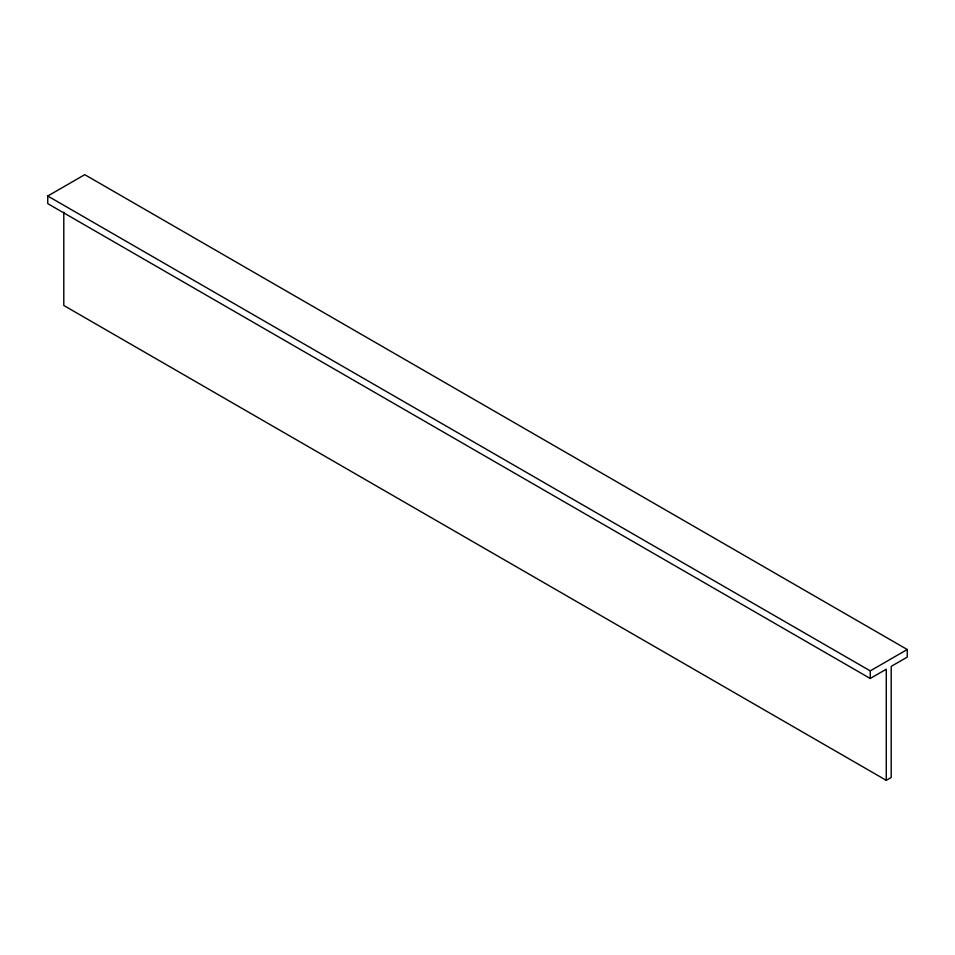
<?xml version="1.0" encoding="UTF-8"?>
<svg xmlns="http://www.w3.org/2000/svg" width="955" height="955" viewBox="0 0 955 955"><rect width="100%" height="100%" fill="white"/><g stroke="black" fill="none" stroke-linecap="round" stroke-linejoin="round"><path stroke-width="1.43" d="M886.276 780.342L886.276 669.228L870.244 678.48L47.75 203.63L47.75 196.026L84.756 174.658L907.25 649.519L907.25 657.112L891.206 666.375L891.206 777.489L886.276 780.342L63.794 305.481L63.794 212.141M47.75 196.026L870.244 670.888L907.25 649.519M870.244 670.888L870.244 678.48"/></g></svg>
